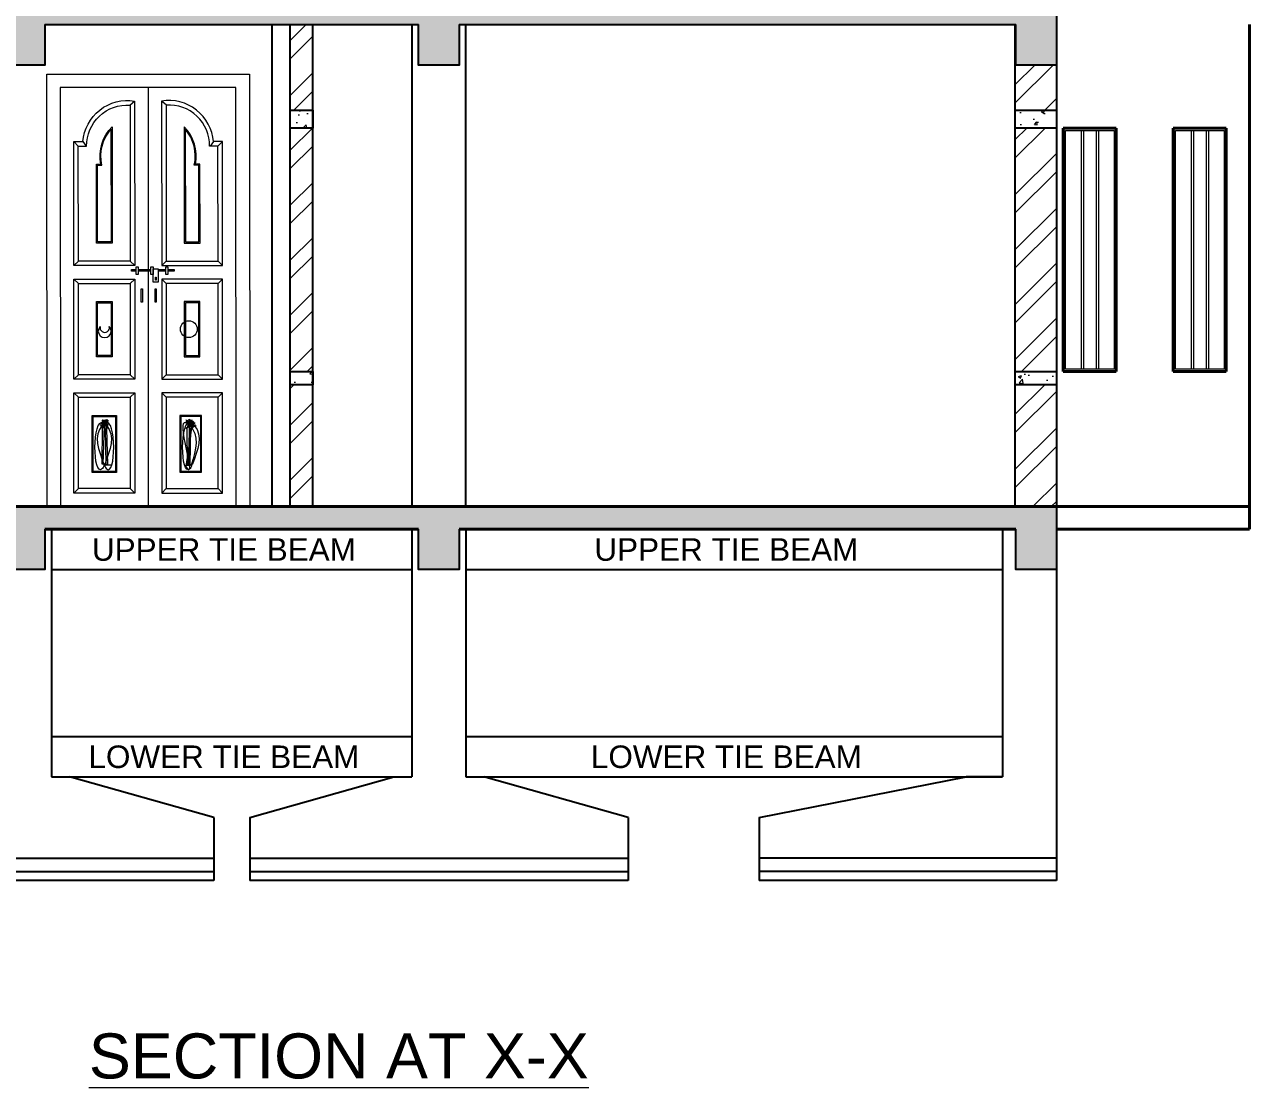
# Model space of a CAD drawing. Header units: inches. Extents: x -5587 to 4723, y -10407 to -7342.
# Drawn here: x -3266.6 to -2994.7, y -8764.9 to -8529 of the extents above; entities that cross this region are included whole.
import ezdxf

# ---------------------------------------------------------------- set-up
doc = ezdxf.new("R2010")
doc.units = ezdxf.units.IN
doc.header["$LTSCALE"] = 0.5
doc.header["$MEASUREMENT"] = 0
for name, color, linetype, lineweight in [('Dimention', 5, 'Continuous', 20), ('door', 202, 'Continuous', 5), ('HACTH', 8, 'Continuous', 5), ('TEXT', 220, 'Continuous', 9), ('wall', 20, 'Continuous', 40), ('win door light', 30, 'Continuous', 18)]:
    doc.layers.add(name, color=color, linetype=linetype, lineweight=lineweight)
doc.styles.add('arial', font='arial.ttf')
pattern_1 = [(50, (3942.2816, -126.219), (7.1726018, -0.6275213), [0.75, -8.25]), (355, (3942.2816, -126.219), (-1.3875133, 7.5219213), [0.6, -6.6]), (100.451444, (3942.8793, -126.271), (5.7850885, 6.8944), [0.637402, -7.011421]), (46.1842, (3942.282, -124.219), (10.672413, -1.655193), [1.125, -12.375]), (96.63564, (3943.171, -124.357), (9.346619, 9.741186), [0.956103, -10.517138]), (351.18416, (3942.282, -124.219), (9.346619, 9.741186), [0.9, -9.9]), (21, (3943.2816, -124.719), (5.9690705, -4.026189), [0.75, -8.25]), (326, (3943.2816, -124.719), (2.4331533, 7.2515005), [0.6, -6.6]), (71.451445, (3943.779, -125.0545), (8.4022238, 3.2253115), [0.637402, -7.011421]), (37.5, (3942.2816, -126.219), (0.12159855, 3.32893854), [0, -6.52, 0, -6.7, 0, -6.625]), (7.5, (3942.2816, -126.219), (2.6306954, 3.9441171), [0, -3.82, 0, -6.37, 0, -2.525]), (327.5, (3940.0516, -126.219), (5.33822436, -0.2255487), [0, -2.5, 0, -7.8, 0, -10.35]), (317.5, (3939.0516, -126.219), (5.8318617, 1.0010498), [0, -3.25, 0, -5.18, 0, -7.35])]
pattern_2 = [(45, (3942.282, -126.219), (-6.098796, 6.098796), []), (45, (3946.3475, -126.219), (-6.098796, 6.098796), [])]

msp = doc.modelspace()

# ---------------------------------------------------------------- hatches: boundary and pattern name
at = {"layer": 'Dimention', "ltscale": 40, "true_color": 0xf26722}
h = msp.add_hatch(dxfattribs=at)
h.set_pattern_fill('ANSI32', color=30, scale=23)
h.set_pattern_definition(pattern_2)
h.paths.add_polyline_path([(-3207.65, -8547.97), (-3202.65, -8547.97), (-3202.65, -8528.97), (-3207.65, -8528.97)])
h = msp.add_hatch(dxfattribs=at)
h.set_pattern_fill('ANSI32', color=30, scale=23)
h.set_pattern_definition(pattern_2)
h.paths.add_polyline_path([(-3037.57, -8547.97), (-3037.57, -8537.97), (-3046.69, -8537.97), (-3046.69, -8547.97)])
h = msp.add_hatch(dxfattribs=at)
h.set_pattern_fill('ANSI32', color=30, scale=23)
h.set_pattern_definition(pattern_2)
h.paths.add_polyline_path([(-3202.65, -8551.97), (-3207.65, -8551.97), (-3207.65, -8605.97), (-3202.65, -8605.97)])
h = msp.add_hatch(dxfattribs=at)
h.set_pattern_fill('ANSI32', color=30, scale=23)
h.set_pattern_definition(pattern_2)
h.paths.add_polyline_path([(-3046.69, -8605.97), (-3037.57, -8605.97), (-3037.57, -8551.97), (-3046.69, -8551.97)])
h = msp.add_hatch(dxfattribs=at)
h.set_pattern_fill('ANSI32', color=30, scale=23)
h.set_pattern_definition(pattern_2)
h.paths.add_polyline_path([(-3202.65, -8608.97), (-3207.65, -8608.97), (-3207.65, -8635.97), (-3202.65, -8635.97)])
h = msp.add_hatch(dxfattribs=at)
h.set_pattern_fill('ANSI32', color=30, scale=23)
h.set_pattern_definition(pattern_2)
h.paths.add_polyline_path([(-3037.57, -8608.97), (-3046.69, -8608.97), (-3046.69, -8635.97), (-3037.57, -8635.97)])
at = {"layer": 'HACTH'}
h = msp.add_hatch(dxfattribs=at)
h.set_pattern_fill('AR-CONC', color=256)
h.set_pattern_definition(pattern_1)
h.paths.add_polyline_path([(-3346.65, -8467.97), (-3398.8, -8467.97), (-3398.8, -8472.97), (-3358.22, -8472.97), (-3278.22, -8528.97), (-3271.15, -8528.97), (-3271.15, -8537.97), (-3262.15, -8537.97), (-3262.15, -8528.97), (-3179.15, -8528.97), (-3179.15, -8537.97), (-3170.15, -8537.97), (-3170.15, -8528.97), (-3046.57, -8528.97), (-3046.57, -8537.97), (-3037.57, -8537.97), (-3037.57, -8528.97), (-3037.57, -8523.97), (-3216.65, -8523.97), (-3216.65, -8523.97), (-3219.67, -8523.97), (-3261.65, -8523.97), (-3276.65, -8523.97), (-3276.65, -8516.97), (-3286.65, -8516.97), (-3286.65, -8509.97), (-3296.65, -8509.97), (-3296.65, -8502.97), (-3306.65, -8502.97), (-3306.65, -8495.97), (-3316.65, -8495.97), (-3316.65, -8488.97), (-3326.65, -8488.97), (-3326.65, -8481.97), (-3336.65, -8481.97), (-3336.65, -8474.97), (-3346.65, -8474.97)])
h = msp.add_hatch(dxfattribs=at)
h.set_pattern_fill('AR-CONC', color=256)
h.set_pattern_definition(pattern_1)
h.paths.add_polyline_path([(-3207.65, -8551.97), (-3202.65, -8551.97), (-3202.65, -8547.97), (-3207.65, -8547.97)])
h = msp.add_hatch(dxfattribs=at)
h.set_pattern_fill('AR-CONC', color=256)
h.set_pattern_definition(pattern_1)
h.paths.add_polyline_path([(-3037.57, -8551.97), (-3037.57, -8547.97), (-3046.69, -8547.97), (-3046.69, -8551.97)])
h = msp.add_hatch(dxfattribs=at)
h.set_pattern_fill('AR-CONC', color=256)
h.set_pattern_definition(pattern_1)
h.paths.add_polyline_path([(-3398.8, -8579.97), (-3398.8, -8584.97), (-3358.22, -8584.97), (-3285.37, -8635.97), (-3398.8, -8635.97), (-3398.8, -8649.97), (-3389.8, -8649.97), (-3389.8, -8640.97), (-3271.15, -8640.97), (-3271.15, -8649.97), (-3262.15, -8649.97), (-3262.15, -8640.97), (-3179.15, -8640.97), (-3179.15, -8649.97), (-3170.15, -8649.97), (-3170.15, -8640.97), (-3046.57, -8640.97), (-3046.57, -8649.97), (-3037.57, -8649.97), (-3037.57, -8635.97), (-3276.65, -8635.97), (-3276.65, -8628.97), (-3286.65, -8628.97), (-3286.65, -8621.97), (-3296.65, -8621.97), (-3296.65, -8614.97), (-3306.65, -8614.97), (-3306.65, -8607.97), (-3316.65, -8607.97), (-3316.65, -8600.97), (-3326.65, -8600.97), (-3326.65, -8593.97), (-3336.65, -8593.97), (-3336.65, -8586.97), (-3346.65, -8586.97), (-3346.65, -8579.97)])
h = msp.add_hatch(dxfattribs=at)
h.set_pattern_fill('AR-CONC', color=256)
h.set_pattern_definition(pattern_1)
h.paths.add_polyline_path([(-3202.65, -8608.97), (-3202.65, -8605.97), (-3207.65, -8605.97), (-3207.65, -8608.97)])
h = msp.add_hatch(dxfattribs=at)
h.set_pattern_fill('AR-CONC', color=256)
h.set_pattern_definition(pattern_1)
h.paths.add_polyline_path([(-3037.57, -8608.97), (-3037.57, -8605.97), (-3046.69, -8605.97), (-3046.69, -8608.97)])

# ---------------------------------------------------------------- linework, layer by layer
for p, q in [((-3037.57, -8416.97), (-3037.57, -8635.97)), ((-3262.15, -8528.97), (-3179.15, -8528.97)), ((-3211.65, -8635.97), (-3211.65, -8528.97)), ((-3207.65, -8635.97), (-3207.65, -8528.97)), ((-3202.65, -8635.97), (-3202.65, -8528.97)), ((-3180.65, -8528.97), (-3180.65, -8635.97)), ((-3170.15, -8528.97), (-3046.57, -8528.97)), ((-3168.65, -8635.97), (-3168.65, -8528.97)), ((-3046.69, -8635.97), (-3046.69, -8528.97)), ((-3260.65, -8640.97), (-3260.65, -8695.97)), ((-3180.65, -8640.97), (-3180.65, -8695.97)), ((-3168.65, -8640.97), (-3168.65, -8695.97)), ((-3049.57, -8640.97), (-3049.57, -8695.97)), ((-3260.65, -8649.97), (-3180.65, -8649.97)), ((-3168.65, -8649.97), (-3049.57, -8649.97)), ((-3037.57, -8649.97), (-3037.57, -8718.97)), ((-3260.65, -8686.97), (-3180.65, -8686.97)), ((-3168.65, -8686.97), (-3049.57, -8686.97)), ((-3260.65, -8695.97), (-3256.65, -8695.97)), ((-3260.65, -8695.97), (-3180.65, -8695.97)), ((-3224.65, -8704.97), (-3256.65, -8695.97)), ((-3216.65, -8704.97), (-3184.65, -8695.97)), ((-3184.65, -8695.97), (-3180.65, -8695.97)), ((-3168.65, -8695.97), (-3164.65, -8695.97)), ((-3168.65, -8695.97), (-3049.57, -8695.97)), ((-3132.65, -8704.97), (-3164.65, -8695.97)), ((-3103.57, -8704.97), (-3057.57, -8695.97)), ((-3049.57, -8695.97), (-3057.57, -8695.97)), ((-3224.65, -8704.97), (-3224.65, -8713.97)), ((-3216.65, -8704.97), (-3216.65, -8713.97)), ((-3132.65, -8704.97), (-3132.65, -8713.97)), ((-3103.57, -8704.97), (-3103.57, -8718.97)), ((-3308.65, -8713.97), (-3224.65, -8713.97)), ((-3224.65, -8713.97), (-3224.65, -8718.97)), ((-3216.65, -8713.97), (-3216.65, -8718.97)), ((-3216.65, -8713.97), (-3132.65, -8713.97)), ((-3132.65, -8713.97), (-3132.65, -8718.97)), ((-3037.57, -8713.97), (-3103.57, -8713.97)), ((-3308.65, -8716.97), (-3224.65, -8716.97)), ((-3216.65, -8716.97), (-3132.65, -8716.97)), ((-3037.57, -8716.97), (-3103.57, -8716.97)), ((-3224.65, -8718.97), (-3308.65, -8718.97)), ((-3132.65, -8718.97), (-3216.65, -8718.97)), ((-3037.57, -8718.97), (-3103.57, -8718.97))]:
    msp.add_line(p, q)
for points in [[(-3262.15, -8528.97), (-3262.15, -8537.97), (-3271.15, -8537.97), (-3271.15, -8528.97)], [(-3170.15, -8528.97), (-3170.15, -8537.97), (-3179.15, -8537.97), (-3179.15, -8528.97)], [(-3037.57, -8528.97), (-3037.57, -8537.97), (-3046.57, -8537.97), (-3046.57, -8528.97)], [(-3037.57, -8635.97), (-3037.57, -8649.97), (-3046.57, -8649.97), (-3046.57, -8640.97)], [(-3262.15, -8640.97), (-3262.15, -8649.97), (-3271.15, -8649.97), (-3271.15, -8640.97)], [(-3170.15, -8640.97), (-3170.15, -8649.97), (-3179.15, -8649.97), (-3179.15, -8640.97)]]:
    msp.add_lwpolyline(points)
for points in [[(-3207.65, -8547.97), (-3202.65, -8547.97), (-3202.65, -8551.97), (-3207.65, -8551.97)], [(-3046.69, -8547.97), (-3037.57, -8547.97), (-3037.57, -8551.97), (-3046.69, -8551.97)], [(-3207.65, -8605.97), (-3202.65, -8605.97), (-3202.65, -8608.97), (-3207.65, -8608.97)], [(-3046.69, -8605.97), (-3037.57, -8605.97), (-3037.57, -8608.97), (-3046.69, -8608.97)]]:
    msp.add_lwpolyline(points, close=True)
at = {"layer": 'door'}
for p, q in [((-3261.65, -8635.97), (-3261.67, -8539.97)), ((-3261.67, -8539.97), (-3216.67, -8539.97)), ((-3216.67, -8539.97), (-3216.65, -8635.97)), ((-3258.7, -8542.97), (-3258.67, -8635.97)), ((-3219.7, -8542.97), (-3258.7, -8542.97)), ((-3239.2, -8542.97), (-3239.17, -8635.97)), ((-3219.67, -8635.97), (-3219.7, -8542.97)), ((-3243.2, -8546.81), (-3242.2, -8545.97)), ((-3235.2, -8546.81), (-3236.2, -8545.97)), ((-3255.7, -8554.97), (-3254.7, -8555.97)), ((-3253.7, -8554.97), (-3252.98, -8555.97)), ((-3224.7, -8554.97), (-3225.43, -8555.97)), ((-3222.7, -8554.97), (-3223.7, -8555.97)), ((-3254.67, -8581.47), (-3255.67, -8582.47)), ((-3242.17, -8582.47), (-3243.17, -8581.47)), ((-3236.17, -8582.47), (-3235.17, -8581.47)), ((-3223.67, -8581.47), (-3222.67, -8582.47)), ((-3255.67, -8585.47), (-3254.67, -8586.47)), ((-3242.17, -8585.47), (-3243.17, -8586.47)), ((-3236.17, -8585.47), (-3235.17, -8586.47)), ((-3222.67, -8585.47), (-3223.67, -8586.47)), ((-3254.67, -8606.72), (-3255.67, -8607.72)), ((-3242.17, -8607.72), (-3243.17, -8606.72)), ((-3236.17, -8607.72), (-3235.17, -8606.72)), ((-3223.67, -8606.72), (-3222.67, -8607.72)), ((-3255.67, -8610.72), (-3254.67, -8611.72)), ((-3242.17, -8610.72), (-3243.17, -8611.72)), ((-3236.17, -8610.72), (-3235.17, -8611.72)), ((-3222.67, -8610.72), (-3223.67, -8611.72)), ((-3249.21, -8618.19), (-3249.87, -8617.81)), ((-3249.26, -8617.92), (-3249.66, -8617.29)), ((-3249.46, -8618.19), (-3248.07, -8617.76)), ((-3248.67, -8617.76), (-3249.42, -8617.32)), ((-3248.02, -8616.95), (-3249.41, -8616.78)), ((-3248.77, -8617.76), (-3249.37, -8617.49)), ((-3249.28, -8617.16), (-3249.33, -8616.76)), ((-3249.1, -8617.32), (-3249.31, -8617.05)), ((-3249.3, -8617), (-3249.14, -8616.73)), ((-3248.13, -8617.16), (-3249.3, -8617)), ((-3249.09, -8617.44), (-3249.28, -8617.16)), ((-3249.25, -8617.32), (-3248.02, -8616.95)), ((-3248.88, -8617.11), (-3249.21, -8617)), ((-3249.1, -8617.76), (-3249.21, -8617.7)), ((-3249.03, -8617.7), (-3249.19, -8616.95)), ((-3249.14, -8617.27), (-3248.82, -8616.84)), ((-3248.02, -8617.49), (-3249.14, -8617.27)), ((-3249.1, -8617.32), (-3248.94, -8616.95)), ((-3249.1, -8617.76), (-3249.1, -8617.32)), ((-3248.99, -8618.24), (-3249.1, -8617.76)), ((-3249.09, -8617.07), (-3249.03, -8616.73)), ((-3249.02, -8617.27), (-3249.09, -8617.07)), ((-3249.09, -8618.57), (-3249.03, -8617.7)), ((-3249.03, -8617.38), (-3248.98, -8616.89)), ((-3248.82, -8617.97), (-3249.03, -8617.38)), ((-3248.92, -8618.08), (-3248.6, -8617.81)), ((-3248.88, -8617.11), (-3248.67, -8616.84)), ((-3248.13, -8617.81), (-3248.88, -8617.11)), ((-3248.77, -8616.7), (-3248.72, -8616.85)), ((-3248.67, -8617.76), (-3248.77, -8617.76)), ((-3248.76, -8617.94), (-3248.67, -8617.67)), ((-3248.73, -8617.01), (-3248.7, -8616.76)), ((-3248.67, -8617.67), (-3248.73, -8617.01)), ((-3248.72, -8616.98), (-3248.64, -8616.86)), ((-3248.71, -8616.91), (-3248.61, -8616.79)), ((-3248.71, -8617.28), (-3248.49, -8617.1)), ((-3248.7, -8616.83), (-3248.55, -8616.68)), ((-3248.7, -8616.76), (-3248.61, -8616.7)), ((-3248.67, -8617.76), (-3248.13, -8617.16)), ((-3248.67, -8617.67), (-3248.56, -8617.33)), ((-3248.4, -8618.67), (-3248.67, -8617.76)), ((-3248.61, -8616.94), (-3248.66, -8616.68)), ((-3248.52, -8617.01), (-3248.61, -8616.94)), ((-3248.6, -8617.81), (-3248.55, -8617.43)), ((-3248.6, -8617.81), (-3248.38, -8617.49)), ((-3248.48, -8616.95), (-3248.57, -8616.78)), ((-3248.56, -8617.4), (-3248.55, -8617.04)), ((-3248.56, -8617.33), (-3248.3, -8617.1)), ((-3248.56, -8617.27), (-3248.4, -8617.13)), ((-3248.55, -8617.04), (-3248.41, -8616.86)), ((-3248.55, -8617.43), (-3248.38, -8617.22)), ((-3248.49, -8617.1), (-3248.38, -8616.6)), ((-3248.49, -8617.65), (-3248.44, -8617.43)), ((-3248.44, -8617.43), (-3248.33, -8617.32)), ((-3248.13, -8617.16), (-3248.4, -8616.73)), ((-3248.4, -8617.13), (-3248.32, -8616.94)), ((-3248.27, -8616.94), (-3248.22, -8616.62)), ((-3248.02, -8616.95), (-3248.18, -8616.89)), ((-3248.18, -8618.3), (-3248.13, -8617.81)), ((-3248.07, -8617.76), (-3248.02, -8617.49)), ((-3230.8, -8618.57), (-3229.35, -8617.7)), ((-3230.79, -8617.07), (-3229.35, -8616.73)), ((-3229.36, -8617.27), (-3230.79, -8617.07)), ((-3230.79, -8617.44), (-3230.6, -8617.16)), ((-3230.58, -8617), (-3230.74, -8616.73)), ((-3230.74, -8617.27), (-3229.57, -8616.84)), ((-3230.36, -8617.49), (-3230.74, -8617.27)), ((-3229.35, -8617.7), (-3230.69, -8616.95)), ((-3230.63, -8617.32), (-3230.36, -8616.95)), ((-3230.6, -8617.16), (-3230.55, -8616.76)), ((-3230.26, -8617.16), (-3230.58, -8617)), ((-3230.36, -8616.95), (-3230.47, -8616.78)), ((-3230.42, -8618.19), (-3230.31, -8617.76)), ((-3230.36, -8616.95), (-3230.2, -8616.89)), ((-3230.31, -8617.76), (-3230.36, -8617.49)), ((-3230.26, -8617.16), (-3229.99, -8616.73)), ((-3230.26, -8617.81), (-3229.5, -8617.11)), ((-3229.72, -8617.76), (-3230.26, -8617.16)), ((-3230.2, -8618.3), (-3230.26, -8617.81)), ((-3230.11, -8616.94), (-3230.16, -8616.62)), ((-3229.82, -8617.33), (-3230.08, -8617.1)), ((-3229.98, -8617.13), (-3230.07, -8616.94)), ((-3229.94, -8617.43), (-3230.05, -8617.32)), ((-3229.89, -8617.1), (-3230, -8616.6)), ((-3229.84, -8617.43), (-3230, -8617.22)), ((-3229.78, -8617.81), (-3230, -8617.49)), ((-3229.99, -8618.67), (-3229.72, -8617.76)), ((-3229.83, -8617.04), (-3229.98, -8616.86)), ((-3229.83, -8617.27), (-3229.98, -8617.13)), ((-3229.89, -8617.65), (-3229.94, -8617.43)), ((-3229.9, -8616.95), (-3229.81, -8616.78)), ((-3229.67, -8617.28), (-3229.89, -8617.1)), ((-3229.86, -8617.01), (-3229.77, -8616.94)), ((-3229.78, -8617.81), (-3229.84, -8617.43)), ((-3229.68, -8616.83), (-3229.83, -8616.68)), ((-3229.82, -8617.4), (-3229.83, -8617.04)), ((-3229.71, -8617.67), (-3229.82, -8617.33)), ((-3229.46, -8618.08), (-3229.78, -8617.81)), ((-3229.77, -8616.94), (-3229.72, -8616.68)), ((-3229.69, -8616.76), (-3229.77, -8616.7)), ((-3229.67, -8616.91), (-3229.77, -8616.79)), ((-3229.66, -8616.98), (-3229.74, -8616.86)), ((-3229.5, -8617.11), (-3229.72, -8616.84)), ((-3229.72, -8617.76), (-3228.96, -8617.32)), ((-3229.72, -8617.76), (-3229.61, -8617.76)), ((-3229.71, -8617.67), (-3229.65, -8617.01)), ((-3229.62, -8617.94), (-3229.71, -8617.67)), ((-3229.65, -8617.01), (-3229.69, -8616.76)), ((-3229.62, -8616.7), (-3229.66, -8616.85)), ((-3229.61, -8617.76), (-3229.01, -8617.49)), ((-3229.57, -8617.97), (-3229.35, -8617.38)), ((-3229.5, -8617.11), (-3229.18, -8617)), ((-3229.28, -8617.32), (-3229.45, -8616.95)), ((-3229.35, -8617.38), (-3229.4, -8616.89)), ((-3229.39, -8618.24), (-3229.28, -8617.76)), ((-3229.28, -8617.32), (-3229.07, -8617.05)), ((-3229.28, -8617.76), (-3229.28, -8617.32)), ((-3229.28, -8617.76), (-3229.18, -8617.7)), ((-3229.18, -8618.19), (-3228.51, -8617.81)), ((-3229.12, -8617.92), (-3228.73, -8617.29)), ((-3249.21, -8618.19), (-3249.81, -8618.12)), ((-3249.26, -8617.92), (-3249.48, -8617.86)), ((-3249.36, -8618.57), (-3249.46, -8618.19)), ((-3249.41, -8626.59), (-3249.36, -8618.57)), ((-3248.99, -8618.24), (-3249.26, -8617.92)), ((-3249.04, -8618.35), (-3249.26, -8618.35)), ((-3248.88, -8618.51), (-3249.21, -8618.19)), ((-3249.19, -8626.59), (-3248.92, -8618.08)), ((-3248.88, -8618.51), (-3248.99, -8618.24)), ((-3248.67, -8618.62), (-3248.88, -8618.51)), ((-3248.5, -8626.64), (-3248.67, -8618.62)), ((-3248.4, -8618.67), (-3248.18, -8618.3)), ((-3248.18, -8626.69), (-3248.4, -8618.67)), ((-3230.69, -8626.59), (-3229.46, -8618.08)), ((-3230.53, -8618.57), (-3230.42, -8618.19)), ((-3230.47, -8626.59), (-3230.53, -8618.57)), ((-3229.99, -8618.67), (-3230.2, -8618.3)), ((-3230.2, -8626.69), (-3229.99, -8618.67)), ((-3229.88, -8626.64), (-3229.72, -8618.62)), ((-3229.72, -8618.62), (-3229.5, -8618.51)), ((-3229.5, -8618.51), (-3229.18, -8618.19)), ((-3229.5, -8618.51), (-3229.39, -8618.24)), ((-3229.39, -8618.24), (-3229.12, -8617.92)), ((-3229.34, -8618.35), (-3229.12, -8618.35)), ((-3229.18, -8618.19), (-3228.57, -8618.12)), ((-3229.12, -8617.92), (-3228.91, -8617.86)), ((-3248.18, -8626.8), (-3249.41, -8626.59)), ((-3248.18, -8626.8), (-3249.19, -8626.59)), ((-3248.18, -8626.8), (-3248.5, -8626.64)), ((-3248.18, -8626.8), (-3248.18, -8626.69)), ((-3230.2, -8626.8), (-3230.69, -8626.59)), ((-3230.2, -8626.8), (-3230.47, -8626.59)), ((-3230.2, -8626.8), (-3229.88, -8626.64)), ((-3230.2, -8626.8), (-3230.2, -8626.69)), ((-3254.67, -8631.97), (-3255.67, -8632.97)), ((-3242.17, -8632.97), (-3243.17, -8631.97)), ((-3236.17, -8632.97), (-3235.17, -8631.97)), ((-3223.67, -8631.97), (-3222.67, -8632.97)), ((-3261.65, -8635.97), (-3219.67, -8635.97)), ((-3216.65, -8635.97), (-3219.67, -8635.97))]:
    msp.add_line(p, q, dxfattribs=at)
for points in [[(-3242.2, -8545.97), (-3242.2, -8545.97), (-3242.17, -8582.47), (-3255.67, -8582.47), (-3255.7, -8554.97), (-3253.7, -8554.97, -0.438372)], [(-3243.2, -8546.86), (-3243.17, -8581.47), (-3254.67, -8581.47), (-3254.7, -8555.97), (-3252.85, -8555.97, -0.4384)], [(-3236.2, -8545.97), (-3236.2, -8545.97), (-3236.17, -8582.47), (-3222.67, -8582.47), (-3222.7, -8554.97), (-3224.7, -8554.97, 0.438372)], [(-3235.2, -8546.86), (-3235.17, -8581.47), (-3223.67, -8581.47), (-3223.7, -8555.97), (-3225.55, -8555.97, 0.4384)], [(-3247.2, -8551.65), (-3247.17, -8577.47), (-3250.67, -8577.47), (-3250.7, -8559.97), (-3249.7, -8559.97, -0.244416)], [(-3247.45, -8552.19), (-3247.42, -8577.22), (-3250.42, -8577.22), (-3250.45, -8560.22), (-3249.45, -8560.22, -0.235961)], [(-3231.2, -8551.65), (-3231.17, -8577.47), (-3227.67, -8577.47), (-3227.7, -8559.97), (-3228.7, -8559.97, 0.244416)], [(-3230.95, -8552.19), (-3230.92, -8577.22), (-3227.92, -8577.22), (-3227.95, -8560.22), (-3228.96, -8560.22, 0.235961)]]:
    msp.add_lwpolyline(points, format="xyb", close=True, dxfattribs=at)
for points in [[(-3241.84, -8583.75), (-3242.88, -8583.75), (-3242.88, -8583.36), (-3241.84, -8583.36)], [(-3241.38, -8583.36), (-3238.58, -8583.36)], [(-3238.58, -8583.75), (-3241.38, -8583.75)], [(-3238.12, -8583.36), (-3238.07, -8583.36)], [(-3238.07, -8583.75), (-3238.12, -8583.75)], [(-3236.96, -8583.36), (-3235.27, -8583.36)], [(-3235.27, -8583.75), (-3236.96, -8583.75)], [(-3234.81, -8583.36), (-3233.41, -8583.36), (-3233.41, -8583.75), (-3234.81, -8583.75)]]:
    msp.add_lwpolyline(points, dxfattribs=at)
for points in [[(-3241.84, -8582.77), (-3241.38, -8582.77), (-3241.38, -8584.45), (-3241.84, -8584.45)], [(-3238.58, -8582.77), (-3238.12, -8582.77), (-3238.12, -8584.45), (-3238.58, -8584.45)], [(-3238.07, -8583.19), (-3236.96, -8583.19), (-3236.96, -8586.13), (-3238.07, -8586.13)], [(-3237.59, -8585.06), (-3237.45, -8585.06), (-3237.45, -8585.7), (-3237.59, -8585.7)], [(-3235.27, -8582.77), (-3234.81, -8582.77), (-3234.81, -8584.45), (-3235.27, -8584.45)], [(-3255.67, -8585.47), (-3242.17, -8585.47), (-3242.17, -8607.72), (-3255.67, -8607.72)], [(-3254.67, -8586.47), (-3243.17, -8586.47), (-3243.17, -8606.72), (-3254.67, -8606.72)], [(-3240.74, -8587.67), (-3240.49, -8587.67), (-3240.49, -8590.62), (-3240.74, -8590.62)], [(-3237.65, -8587.67), (-3237.4, -8587.67), (-3237.4, -8590.62), (-3237.65, -8590.62)], [(-3222.67, -8585.47), (-3236.17, -8585.47), (-3236.17, -8607.72), (-3222.67, -8607.72)], [(-3223.67, -8586.47), (-3235.17, -8586.47), (-3235.17, -8606.72), (-3223.67, -8606.72)], [(-3250.69, -8590.47), (-3247.19, -8590.47), (-3247.19, -8602.72), (-3250.69, -8602.72)], [(-3227.69, -8590.47), (-3231.19, -8590.47), (-3231.19, -8602.72), (-3227.69, -8602.72)], [(-3250.44, -8590.72), (-3247.44, -8590.72), (-3247.44, -8602.47), (-3250.44, -8602.47)], [(-3227.94, -8590.72), (-3230.94, -8590.72), (-3230.94, -8602.47), (-3227.94, -8602.47)], [(-3255.67, -8632.97), (-3255.67, -8610.72), (-3242.17, -8610.72), (-3242.17, -8632.97), (-3255.67, -8632.97)], [(-3254.67, -8631.97), (-3254.67, -8611.72), (-3243.17, -8611.72), (-3243.17, -8631.97), (-3254.67, -8631.97)], [(-3236.17, -8632.97), (-3222.67, -8632.97), (-3222.67, -8610.72), (-3236.17, -8610.72)], [(-3235.17, -8631.97), (-3223.67, -8631.97), (-3223.67, -8611.72), (-3235.17, -8611.72)], [(-3246.21, -8628.44), (-3251.64, -8628.44), (-3251.64, -8615.72), (-3246.21, -8615.72)], [(-3246.46, -8628.19), (-3251.39, -8628.19), (-3251.39, -8615.97), (-3246.46, -8615.97)], [(-3232.18, -8628.33), (-3227.35, -8628.33), (-3227.35, -8615.72), (-3232.18, -8615.72)], [(-3231.97, -8628.08), (-3227.52, -8628.08), (-3227.52, -8615.97), (-3231.97, -8615.97)]]:
    msp.add_lwpolyline(points, close=True, dxfattribs=at)
msp.add_circle((-3230.17, -8596.6), 1.86, dxfattribs=at)
for centre, radius, start, end in [((-3248.84, -8597.03), 1.43, 135.6346, 44.3654), ((-3248.84, -8596.27), 1.05, 166.7909, 13.2091), ((-3248.93, -8626.52), 0.0956, 187.8111, 352.1889), ((-3229.45, -8626.52), 0.0956, 187.8111, 352.1889)]:
    msp.add_arc(centre, radius, start, end, dxfattribs=at)
msp.add_ellipse((-3248.18, -8626.74), major_axis=(-0.613, 0), ratio=0.098223, dxfattribs=at)
at = {"layer": 'door', "extrusion": (0, 0, -1)}
msp.add_ellipse((-3230.2, -8626.74), major_axis=(0.613, 0), ratio=0.098223, dxfattribs=at)
at = {"layer": 'door'}
for points in [[(-3249.07, -8626.74), (-3249.07, -8627.03), (-3249.36, -8627.53), (-3249.12, -8617.34), (-3248.43, -8617.95), (-3248.84, -8626.54)], [(-3248.79, -8626.74), (-3248.79, -8627.03), (-3248.5, -8627.53), (-3248.74, -8617.34), (-3249.43, -8617.95), (-3249.02, -8626.54)], [(-3230.82, -8626.74), (-3230.82, -8627.03), (-3230.52, -8627.53), (-3230.76, -8617.34), (-3229.96, -8617.95), (-3229.55, -8626.54)], [(-3229.59, -8626.74), (-3229.59, -8627.03), (-3229.88, -8627.53), (-3229.65, -8617.34), (-3228.95, -8617.95), (-3229.36, -8626.54)]]:
    msp.add_spline(points, degree=3, dxfattribs=at)
at = {"layer": 'wall'}
for p, q in [((-2994.71, -8528.97), (-2994.71, -8640.97)), ((-3036.04, -8551.97), (-3036.04, -8605.97)), ((-3036.04, -8551.97), (-3036.04, -8605.97)), ((-3036.04, -8551.97), (-3024.27, -8551.97)), ((-3024.27, -8551.97), (-3024.27, -8605.97)), ((-3024.27, -8551.97), (-3024.27, -8605.97)), ((-3011.62, -8551.97), (-3011.62, -8605.97)), ((-3011.62, -8551.97), (-3011.62, -8605.97)), ((-3011.62, -8551.97), (-2999.86, -8551.97)), ((-2999.86, -8551.97), (-2999.86, -8605.97)), ((-2999.86, -8551.97), (-2999.86, -8605.97)), ((-3036.04, -8605.97), (-3024.27, -8605.97)), ((-3011.62, -8605.97), (-2999.86, -8605.97)), ((-3276.65, -8635.97), (-2994.71, -8635.97)), ((-3262.15, -8640.97), (-3179.15, -8640.97)), ((-3170.15, -8640.97), (-3046.57, -8640.97)), ((-3037.57, -8640.97), (-2994.71, -8640.97))]:
    msp.add_line(p, q, dxfattribs=at)
at = {"layer": 'win door light'}
for p, q in [((-3032.09, -8552.47), (-3032.09, -8605.48)), ((-3031.59, -8552.47), (-3031.59, -8605.48)), ((-3028.72, -8552.47), (-3028.72, -8605.48)), ((-3028.23, -8552.47), (-3028.23, -8605.48)), ((-3007.67, -8552.47), (-3007.67, -8605.48)), ((-3007.17, -8552.47), (-3007.17, -8605.48)), ((-3004.31, -8552.47), (-3004.31, -8605.48)), ((-3003.81, -8552.47), (-3003.81, -8605.48))]:
    msp.add_line(p, q, dxfattribs=at)
for points in [[(-3036.04, -8551.97), (-3024.27, -8551.97), (-3024.27, -8605.97), (-3036.04, -8605.97)], [(-3035.54, -8552.47), (-3024.77, -8552.47), (-3024.77, -8605.48), (-3035.54, -8605.48)], [(-3011.62, -8551.97), (-2999.86, -8551.97), (-2999.86, -8605.97), (-3011.62, -8605.97)], [(-3011.13, -8552.47), (-3000.35, -8552.47), (-3000.35, -8605.48), (-3011.13, -8605.48)]]:
    msp.add_lwpolyline(points, close=True, dxfattribs=at)

# ---------------------------------------------------------------- texts
at = {"layer": 'TEXT', "char_height": 5, "width": 88.2764, "attachment_point": 5, "style": 'arial'}
for s, insert in [('UPPER TIE BEAM', (-3222.38, -8645.53)), ('UPPER TIE BEAM', (-3110.84, -8645.53)), ('LOWER TIE BEAM', (-3222.38, -8691.53)), ('LOWER TIE BEAM', (-3110.84, -8691.53))]:
    msp.add_mtext(s, dxfattribs=dict(at, insert=insert))
at = {"layer": 'TEXT', "ltscale": 5, "insert": (-3141.38, -8752.9), "char_height": 10, "width": 169.4436, "attachment_point": 3, "style": 'arial'}
msp.add_mtext('\\pi20.02;{\\LSECTION AT X-X}', dxfattribs=at)

doc.saveas('drawing.dxf')
